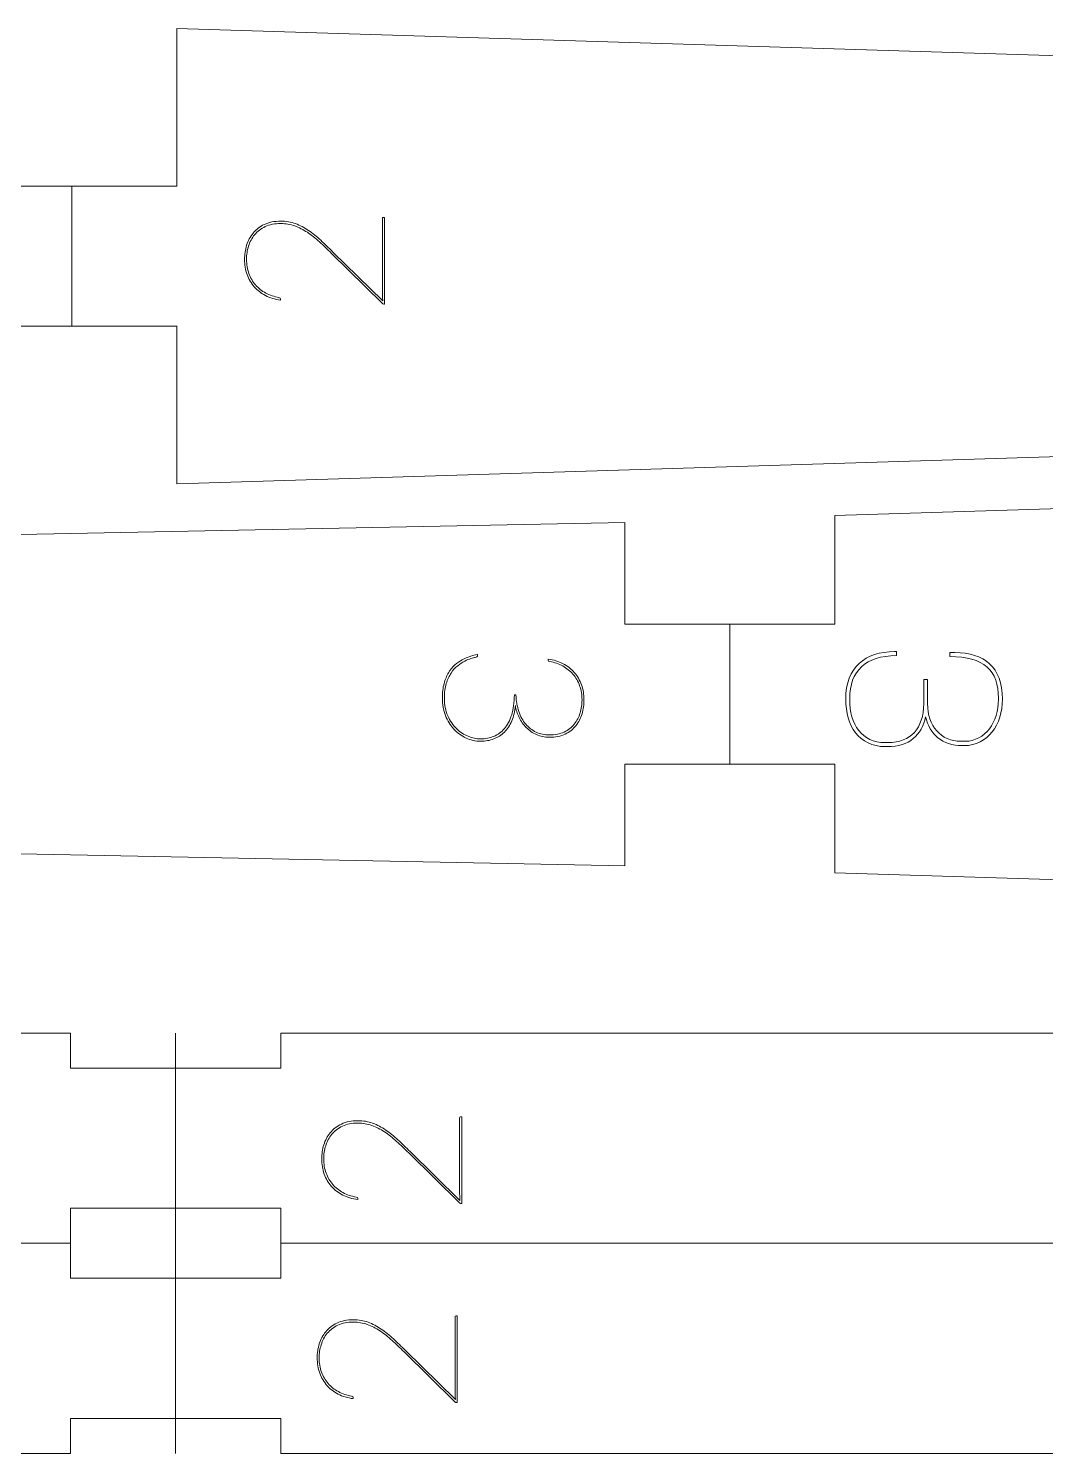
# Model space of a CAD drawing. Header units: millimetres. Extents: x -150 to 147, y -95 to 100.
# Drawn here: x -127.01 to -112.5, y -94.62 to -74.28 of the extents above; entities that cross this region are included whole.
import ezdxf

# ---------------------------------------------------------------- set-up
doc = ezdxf.new("R2010")
doc.units = ezdxf.units.MM
doc.header["$MEASUREMENT"] = 0
doc.layers.add('cut', color=7, linetype='Continuous')
doc.layers.add('cut light', color=7, linetype='Continuous')

msp = doc.modelspace()

# ---------------------------------------------------------------- linework, layer by layer
at = {"layer": 'cut', "lineweight": 0}
for points, knots in [([(-143.5225, -78.5306), (-143.5225, -78.5306), (-143.5225, -76.5306), (-143.5225, -76.5306), (-143.5225, -76.5306), (-143.5225, -76.5306), (-140.5225, -76.5306), (-140.5225, -76.5306), (-140.5225, -76.5306), (-140.5225, -76.5306), (-140.5225, -74.7807), (-140.5225, -74.7807), (-140.5225, -74.7807), (-140.5225, -74.7807), (-127.8926, -74.2806), (-127.8926, -74.2806), (-127.8926, -74.2806), (-127.8926, -74.2806), (-127.8926, -76.5306), (-127.8926, -76.5306), (-127.8926, -76.5306), (-127.8926, -76.5306), (-126.3926, -76.5306), (-126.3926, -76.5306), (-126.3926, -76.5306), (-126.3926, -76.5306), (-126.3926, -78.5306), (-126.3926, -78.5306), (-126.3926, -78.5306), (-126.3926, -78.5306), (-127.8926, -78.5306), (-127.8926, -78.5306), (-127.8926, -78.5306), (-127.8926, -78.5306), (-127.8926, -80.7806), (-127.8926, -80.7806), (-127.8926, -80.7806), (-127.8926, -80.7806), (-140.5225, -80.2807), (-140.5225, -80.2807), (-140.5225, -80.2807), (-140.5225, -80.2807), (-140.5225, -78.5306), (-140.5225, -78.5306), (-140.5225, -78.5306), (-140.5225, -78.5306), (-143.5225, -78.5306), (-143.5225, -78.5306)], [0, 0, 0, 0, 0.0769231, 0.0769231, 0.0769231, 0.0769231, 0.1538462, 0.1538462, 0.1538462, 0.1538462, 0.2307692, 0.2307692, 0.2307692, 0.2307692, 0.3076923, 0.3076923, 0.3076923, 0.3076923, 0.3846154, 0.3846154, 0.3846154, 0.3846154, 0.4615385, 0.4615385, 0.4615385, 0.4615385, 0.5384615, 0.5384615, 0.5384615, 0.5384615, 0.6153846, 0.6153846, 0.6153846, 0.6153846, 0.6923077, 0.6923077, 0.6923077, 0.6923077, 0.7692308, 0.7692308, 0.7692308, 0.7692308, 0.8461538, 0.8461538, 0.8461538, 0.8461538, 1, 1, 1, 1]), ([(-126.3926, -78.5306), (-126.3926, -78.5306), (-126.3926, -76.5306), (-126.3926, -76.5306), (-126.3926, -76.5306), (-126.3926, -76.5306), (-124.8926, -76.5306), (-124.8926, -76.5306), (-124.8926, -76.5306), (-124.8926, -76.5306), (-124.8926, -74.2806), (-124.8926, -74.2806), (-124.8926, -74.2806), (-124.8926, -74.2806), (-102.2926, -74.9806), (-102.2926, -74.9806), (-102.2926, -74.9806), (-102.2926, -74.9806), (-102.2926, -76.5306), (-102.2926, -76.5306), (-102.2926, -76.5306), (-102.2926, -76.5306), (-100.7926, -76.5306), (-100.7926, -76.5306), (-100.7926, -76.5306), (-100.7926, -76.5306), (-100.7926, -78.5306), (-100.7926, -78.5306), (-100.7926, -78.5306), (-100.7926, -78.5306), (-102.2926, -78.5306), (-102.2926, -78.5306), (-102.2926, -78.5306), (-102.2926, -78.5306), (-102.2926, -80.0806), (-102.2926, -80.0806), (-102.2926, -80.0806), (-102.2926, -80.0806), (-124.8926, -80.7806), (-124.8926, -80.7806), (-124.8926, -80.7806), (-124.8926, -80.7806), (-124.8926, -78.5306), (-124.8926, -78.5306), (-124.8926, -78.5306), (-124.8926, -78.5306), (-126.3926, -78.5306), (-126.3926, -78.5306)], [0, 0, 0, 0, 0.0769231, 0.0769231, 0.0769231, 0.0769231, 0.1538462, 0.1538462, 0.1538462, 0.1538462, 0.2307692, 0.2307692, 0.2307692, 0.2307692, 0.3076923, 0.3076923, 0.3076923, 0.3076923, 0.3846154, 0.3846154, 0.3846154, 0.3846154, 0.4615385, 0.4615385, 0.4615385, 0.4615385, 0.5384615, 0.5384615, 0.5384615, 0.5384615, 0.6153846, 0.6153846, 0.6153846, 0.6153846, 0.6923077, 0.6923077, 0.6923077, 0.6923077, 0.7692308, 0.7692308, 0.7692308, 0.7692308, 0.8461538, 0.8461538, 0.8461538, 0.8461538, 1, 1, 1, 1]), ([(-91.4024, -82.7806), (-91.4024, -82.7806), (-91.4024, -84.7806), (-91.4024, -84.7806), (-91.4024, -84.7806), (-91.4024, -84.7806), (-92.9024, -84.7806), (-92.9024, -84.7806), (-92.9024, -84.7806), (-92.9024, -84.7806), (-92.9024, -87.0306), (-92.9024, -87.0306), (-92.9024, -87.0306), (-92.9024, -87.0306), (-115.5024, -86.3306), (-115.5024, -86.3306), (-115.5024, -86.3306), (-115.5024, -86.3306), (-115.5024, -84.7806), (-115.5024, -84.7806), (-115.5024, -84.7806), (-115.5024, -84.7806), (-117.0024, -84.7806), (-117.0024, -84.7806), (-117.0024, -84.7806), (-117.0024, -84.7806), (-117.0024, -82.7806), (-117.0024, -82.7806), (-117.0024, -82.7806), (-117.0024, -82.7806), (-115.5024, -82.7806), (-115.5024, -82.7806), (-115.5024, -82.7806), (-115.5024, -82.7806), (-115.5024, -81.2306), (-115.5024, -81.2306), (-115.5024, -81.2306), (-115.5024, -81.2306), (-92.9024, -80.5306), (-92.9024, -80.5306), (-92.9024, -80.5306), (-92.9024, -80.5306), (-92.9024, -82.7806), (-92.9024, -82.7806), (-92.9024, -82.7806), (-92.9024, -82.7806), (-91.4024, -82.7806), (-91.4024, -82.7806)], [0, 0, 0, 0, 0.0769231, 0.0769231, 0.0769231, 0.0769231, 0.1538462, 0.1538462, 0.1538462, 0.1538462, 0.2307692, 0.2307692, 0.2307692, 0.2307692, 0.3076923, 0.3076923, 0.3076923, 0.3076923, 0.3846154, 0.3846154, 0.3846154, 0.3846154, 0.4615385, 0.4615385, 0.4615385, 0.4615385, 0.5384615, 0.5384615, 0.5384615, 0.5384615, 0.6153846, 0.6153846, 0.6153846, 0.6153846, 0.6923077, 0.6923077, 0.6923077, 0.6923077, 0.7692308, 0.7692308, 0.7692308, 0.7692308, 0.8461538, 0.8461538, 0.8461538, 0.8461538, 1, 1, 1, 1]), ([(-117.0024, -82.7806), (-117.0024, -82.7806), (-117.0024, -84.7806), (-117.0024, -84.7806), (-117.0024, -84.7806), (-117.0024, -84.7806), (-118.5024, -84.7806), (-118.5024, -84.7806), (-118.5024, -84.7806), (-118.5024, -84.7806), (-118.5024, -86.2306), (-118.5024, -86.2306), (-118.5024, -86.2306), (-118.5024, -86.2306), (-141.2724, -85.7805), (-141.2724, -85.7805), (-141.2724, -85.7805), (-141.2724, -85.7805), (-141.2725, -84.5305), (-141.2725, -84.5305), (-141.2725, -84.5305), (-141.2725, -84.5305), (-144.2725, -84.5305), (-144.2725, -84.5305), (-144.2725, -84.5305), (-144.2725, -84.5305), (-144.2725, -83.0305), (-144.2725, -83.0305), (-144.2725, -83.0305), (-144.2725, -83.0305), (-141.2725, -83.0305), (-141.2725, -83.0305), (-141.2725, -83.0305), (-141.2725, -83.0305), (-141.2724, -81.7805), (-141.2724, -81.7805), (-141.2724, -81.7805), (-141.2724, -81.7805), (-118.5024, -81.3306), (-118.5024, -81.3306), (-118.5024, -81.3306), (-118.5024, -81.3306), (-118.5024, -82.7806), (-118.5024, -82.7806), (-118.5024, -82.7806), (-118.5024, -82.7806), (-117.0024, -82.7806), (-117.0024, -82.7806)], [0, 0, 0, 0, 0.0769231, 0.0769231, 0.0769231, 0.0769231, 0.1538462, 0.1538462, 0.1538462, 0.1538462, 0.2307692, 0.2307692, 0.2307692, 0.2307692, 0.3076923, 0.3076923, 0.3076923, 0.3076923, 0.3846154, 0.3846154, 0.3846154, 0.3846154, 0.4615385, 0.4615385, 0.4615385, 0.4615385, 0.5384615, 0.5384615, 0.5384615, 0.5384615, 0.6153846, 0.6153846, 0.6153846, 0.6153846, 0.6923077, 0.6923077, 0.6923077, 0.6923077, 0.7692308, 0.7692308, 0.7692308, 0.7692308, 0.8461538, 0.8461538, 0.8461538, 0.8461538, 1, 1, 1, 1]), ([(-75.0408, -89.3679), (-75.0408, -89.3679), (-72.0408, -89.3679), (-72.0408, -89.3679), (-72.0408, -89.3679), (-72.0408, -89.3679), (-72.0408, -90.8679), (-72.0408, -90.8679), (-72.0408, -90.8679), (-72.0408, -90.8679), (-75.0408, -90.8679), (-75.0408, -90.8679), (-75.0408, -90.8679), (-75.0408, -90.8679), (-75.0408, -91.6179), (-75.0408, -91.6179), (-75.0408, -91.6179), (-75.0408, -91.6179), (-97.8109, -91.6179), (-97.8109, -91.6179), (-97.8109, -91.6179), (-97.8109, -91.6179), (-97.8109, -92.3679), (-97.8109, -92.3679), (-97.8109, -92.3679), (-97.8109, -92.3679), (-100.8109, -92.3679), (-100.8109, -92.3679), (-100.8109, -92.3679), (-100.8109, -92.3679), (-100.8109, -91.6179), (-100.8109, -91.6179), (-100.8109, -91.6179), (-100.8109, -91.6179), (-123.4109, -91.6179), (-123.4109, -91.6179), (-123.4109, -91.6179), (-123.4109, -91.6179), (-123.4109, -92.1179), (-123.4109, -92.1179), (-123.4109, -92.1179), (-123.4109, -92.1179), (-126.4109, -92.1179), (-126.4109, -92.1179), (-126.4109, -92.1179), (-126.4109, -92.1179), (-126.4109, -91.6179), (-126.4109, -91.6179), (-126.4109, -91.6179), (-126.4109, -91.6179), (-139.0408, -91.6179), (-139.0408, -91.6179), (-139.0408, -91.6179), (-139.0408, -91.6179), (-139.0408, -91.1179), (-139.0408, -91.1179), (-139.0408, -91.1179), (-139.0408, -91.1179), (-142.0408, -91.1179), (-142.0408, -91.1179), (-142.0408, -91.1179), (-142.0408, -91.1179), (-142.0408, -89.1179), (-142.0408, -89.1179), (-142.0408, -89.1179), (-142.0408, -89.1179), (-139.0408, -89.1179), (-139.0408, -89.1179), (-139.0408, -89.1179), (-139.0408, -89.1179), (-139.0408, -88.6179), (-139.0408, -88.6179), (-139.0408, -88.6179), (-139.0408, -88.6179), (-126.411, -88.6179), (-126.411, -88.6179), (-126.411, -88.6179), (-126.411, -88.6179), (-126.411, -89.1179), (-126.411, -89.1179), (-126.411, -89.1179), (-126.411, -89.1179), (-123.411, -89.1179), (-123.411, -89.1179), (-123.411, -89.1179), (-123.411, -89.1179), (-123.411, -88.6179), (-123.411, -88.6179), (-123.411, -88.6179), (-123.411, -88.6179), (-100.811, -88.6179), (-100.811, -88.6179), (-100.811, -88.6179), (-100.811, -88.6179), (-100.811, -89.1179), (-100.811, -89.1179), (-100.811, -89.1179), (-100.811, -89.1179), (-97.811, -89.1179), (-97.811, -89.1179), (-97.811, -89.1179), (-97.811, -89.1179), (-97.811, -88.6179), (-97.811, -88.6179), (-97.811, -88.6179), (-97.811, -88.6179), (-75.0408, -88.6179), (-75.0408, -88.6179), (-75.0408, -88.6179), (-75.0408, -88.6179), (-75.0408, -89.3679), (-75.0408, -89.3679)], [0, 0, 0, 0, 0.0344828, 0.0344828, 0.0344828, 0.0344828, 0.0689655, 0.0689655, 0.0689655, 0.0689655, 0.1034483, 0.1034483, 0.1034483, 0.1034483, 0.137931, 0.137931, 0.137931, 0.137931, 0.1724138, 0.1724138, 0.1724138, 0.1724138, 0.2068966, 0.2068966, 0.2068966, 0.2068966, 0.2413793, 0.2413793, 0.2413793, 0.2413793, 0.2758621, 0.2758621, 0.2758621, 0.2758621, 0.3103448, 0.3103448, 0.3103448, 0.3103448, 0.3448276, 0.3448276, 0.3448276, 0.3448276, 0.3793103, 0.3793103, 0.3793103, 0.3793103, 0.4137931, 0.4137931, 0.4137931, 0.4137931, 0.4482759, 0.4482759, 0.4482759, 0.4482759, 0.4827586, 0.4827586, 0.4827586, 0.4827586, 0.5172414, 0.5172414, 0.5172414, 0.5172414, 0.5517241, 0.5517241, 0.5517241, 0.5517241, 0.5862069, 0.5862069, 0.5862069, 0.5862069, 0.6206897, 0.6206897, 0.6206897, 0.6206897, 0.6551724, 0.6551724, 0.6551724, 0.6551724, 0.6896552, 0.6896552, 0.6896552, 0.6896552, 0.7241379, 0.7241379, 0.7241379, 0.7241379, 0.7586207, 0.7586207, 0.7586207, 0.7586207, 0.7931034, 0.7931034, 0.7931034, 0.7931034, 0.8275862, 0.8275862, 0.8275862, 0.8275862, 0.862069, 0.862069, 0.862069, 0.862069, 0.8965517, 0.8965517, 0.8965517, 0.8965517, 0.9310345, 0.9310345, 0.9310345, 0.9310345, 1, 1, 1, 1]), ([(-75.0408, -92.3679), (-75.0408, -92.3679), (-72.0408, -92.3679), (-72.0408, -92.3679), (-72.0408, -92.3679), (-72.0408, -92.3679), (-72.0408, -93.8679), (-72.0408, -93.8679), (-72.0408, -93.8679), (-72.0408, -93.8679), (-75.0408, -93.8679), (-75.0408, -93.8679), (-75.0408, -93.8679), (-75.0408, -93.8679), (-75.0408, -94.6179), (-75.0408, -94.6179), (-75.0408, -94.6179), (-75.0408, -94.6179), (-97.811, -94.6179), (-97.811, -94.6179), (-97.811, -94.6179), (-97.811, -94.6179), (-97.811, -94.1179), (-97.811, -94.1179), (-97.811, -94.1179), (-97.811, -94.1179), (-100.811, -94.1179), (-100.811, -94.1179), (-100.811, -94.1179), (-100.811, -94.1179), (-100.811, -94.6179), (-100.811, -94.6179), (-100.811, -94.6179), (-100.811, -94.6179), (-123.411, -94.6179), (-123.411, -94.6179), (-123.411, -94.6179), (-123.411, -94.6179), (-123.411, -94.1179), (-123.411, -94.1179), (-123.411, -94.1179), (-123.411, -94.1179), (-126.411, -94.1179), (-126.411, -94.1179), (-126.411, -94.1179), (-126.411, -94.1179), (-126.411, -94.6179), (-126.411, -94.6179), (-126.411, -94.6179), (-126.411, -94.6179), (-139.0408, -94.6179), (-139.0408, -94.6179), (-139.0408, -94.6179), (-139.0408, -94.6179), (-139.0408, -94.1179), (-139.0408, -94.1179), (-139.0408, -94.1179), (-139.0408, -94.1179), (-142.0408, -94.1179), (-142.0408, -94.1179), (-142.0408, -94.1179), (-142.0408, -94.1179), (-142.0408, -92.1179), (-142.0408, -92.1179), (-142.0408, -92.1179), (-142.0408, -92.1179), (-139.0408, -92.1179), (-139.0408, -92.1179), (-139.0408, -92.1179), (-139.0408, -92.1179), (-139.0408, -91.6179), (-139.0408, -91.6179), (-139.0408, -91.6179), (-139.0408, -91.6179), (-126.4109, -91.6179), (-126.4109, -91.6179), (-126.4109, -91.6179), (-126.4109, -91.6179), (-126.4109, -91.1179), (-126.4109, -91.1179), (-126.4109, -91.1179), (-126.4109, -91.1179), (-123.4109, -91.1179), (-123.4109, -91.1179), (-123.4109, -91.1179), (-123.4109, -91.1179), (-123.4109, -91.6179), (-123.4109, -91.6179), (-123.4109, -91.6179), (-123.4109, -91.6179), (-100.8109, -91.6179), (-100.8109, -91.6179), (-100.8109, -91.6179), (-100.8109, -91.6179), (-100.8109, -90.8679), (-100.8109, -90.8679), (-100.8109, -90.8679), (-100.8109, -90.8679), (-97.8109, -90.8679), (-97.8109, -90.8679), (-97.8109, -90.8679), (-97.8109, -90.8679), (-97.8109, -91.6179), (-97.8109, -91.6179), (-97.8109, -91.6179), (-97.8109, -91.6179), (-75.0408, -91.6179), (-75.0408, -91.6179), (-75.0408, -91.6179), (-75.0408, -91.6179), (-75.0408, -92.3679), (-75.0408, -92.3679)], [0, 0, 0, 0, 0.0344828, 0.0344828, 0.0344828, 0.0344828, 0.0689655, 0.0689655, 0.0689655, 0.0689655, 0.1034483, 0.1034483, 0.1034483, 0.1034483, 0.137931, 0.137931, 0.137931, 0.137931, 0.1724138, 0.1724138, 0.1724138, 0.1724138, 0.2068966, 0.2068966, 0.2068966, 0.2068966, 0.2413793, 0.2413793, 0.2413793, 0.2413793, 0.2758621, 0.2758621, 0.2758621, 0.2758621, 0.3103448, 0.3103448, 0.3103448, 0.3103448, 0.3448276, 0.3448276, 0.3448276, 0.3448276, 0.3793103, 0.3793103, 0.3793103, 0.3793103, 0.4137931, 0.4137931, 0.4137931, 0.4137931, 0.4482759, 0.4482759, 0.4482759, 0.4482759, 0.4827586, 0.4827586, 0.4827586, 0.4827586, 0.5172414, 0.5172414, 0.5172414, 0.5172414, 0.5517241, 0.5517241, 0.5517241, 0.5517241, 0.5862069, 0.5862069, 0.5862069, 0.5862069, 0.6206897, 0.6206897, 0.6206897, 0.6206897, 0.6551724, 0.6551724, 0.6551724, 0.6551724, 0.6896552, 0.6896552, 0.6896552, 0.6896552, 0.7241379, 0.7241379, 0.7241379, 0.7241379, 0.7586207, 0.7586207, 0.7586207, 0.7586207, 0.7931034, 0.7931034, 0.7931034, 0.7931034, 0.8275862, 0.8275862, 0.8275862, 0.8275862, 0.862069, 0.862069, 0.862069, 0.862069, 0.8965517, 0.8965517, 0.8965517, 0.8965517, 0.9310345, 0.9310345, 0.9310345, 0.9310345, 1, 1, 1, 1])]:
    msp.add_open_spline(points, degree=3, knots=knots, dxfattribs=at)
for points in [[(-124.9109, -88.6179), (-124.9109, -88.6179), (-124.9109, -91.6179), (-124.9109, -91.6179)], [(-124.9109, -91.6179), (-124.9109, -91.6179), (-124.9109, -94.6179), (-124.9109, -94.6179)]]:
    msp.add_open_spline(points, degree=3, dxfattribs=at)
at = {"layer": 'cut light', "color": 5, "lineweight": 0}
for points, knots in [([(-123.927, -77.5748), (-123.927, -77.5071), (-123.9171, -77.4403), (-123.8974, -77.3749), (-123.8974, -77.3749), (-123.8776, -77.3095), (-123.8471, -77.2517), (-123.8052, -77.2009), (-123.8052, -77.2009), (-123.7633, -77.1501), (-123.7097, -77.1087), (-123.6448, -77.0772), (-123.6448, -77.0772), (-123.5799, -77.0457), (-123.5018, -77.0301), (-123.4106, -77.0301), (-123.4106, -77.0301), (-123.3353, -77.0301), (-123.2652, -77.0419), (-123.2003, -77.0659), (-123.2003, -77.0659), (-123.1354, -77.0899), (-123.0733, -77.1223), (-123.014, -77.1628), (-123.014, -77.1628), (-122.9548, -77.2032), (-122.8969, -77.2498), (-122.84, -77.3029), (-122.84, -77.3029), (-122.7831, -77.3561), (-122.7248, -77.4121), (-122.6655, -77.4704), (-122.6655, -77.4704), (-122.6655, -77.4704), (-121.9543, -78.1675), (-121.9543, -78.1675), (-121.9543, -78.1675), (-121.9562, -78.1477), (-121.9576, -78.1247), (-121.9585, -78.0988), (-121.9585, -78.0988), (-121.9595, -78.0729), (-121.9599, -78.0442), (-121.9599, -78.0123), (-121.9599, -78.0123), (-121.9599, -78.0123), (-121.9599, -76.9906), (-121.9599, -76.9906), (-121.9599, -76.9906), (-121.9599, -76.9812), (-121.9552, -76.9765), (-121.9458, -76.9765), (-121.9458, -76.9765), (-121.9458, -76.9765), (-121.9289, -76.9765), (-121.9289, -76.9765), (-121.9289, -76.9765), (-121.9289, -76.9765), (-121.9289, -78.2126), (-121.9289, -78.2126), (-121.9289, -78.2126), (-121.9289, -78.2126), (-121.9402, -78.2126), (-121.9402, -78.2126), (-121.9402, -78.2126), (-121.9458, -78.2126), (-121.9505, -78.2112), (-121.9543, -78.2084), (-121.9543, -78.2084), (-121.9581, -78.2056), (-121.9609, -78.2032), (-121.9628, -78.2013), (-121.9628, -78.2013), (-121.9628, -78.2013), (-122.6852, -77.4902), (-122.6852, -77.4902), (-122.6852, -77.4902), (-122.7445, -77.4318), (-122.8024, -77.3768), (-122.8588, -77.3251), (-122.8588, -77.3251), (-122.9153, -77.2733), (-122.9726, -77.2282), (-123.031, -77.1896), (-123.031, -77.1896), (-123.0893, -77.151), (-123.1495, -77.1204), (-123.2116, -77.0979), (-123.2116, -77.0979), (-123.2737, -77.0753), (-123.34, -77.064), (-123.4106, -77.064), (-123.4106, -77.064), (-123.4962, -77.064), (-123.57, -77.0786), (-123.6316, -77.1077), (-123.6316, -77.1077), (-123.6932, -77.1369), (-123.7436, -77.1755), (-123.7831, -77.2235), (-123.7831, -77.2235), (-123.8226, -77.2714), (-123.8518, -77.326), (-123.8706, -77.3871), (-123.8706, -77.3871), (-123.8894, -77.4483), (-123.8988, -77.5108), (-123.8988, -77.5748), (-123.8988, -77.5748), (-123.8988, -77.6482), (-123.8875, -77.7155), (-123.8649, -77.7771), (-123.8649, -77.7771), (-123.8424, -77.8387), (-123.8108, -77.8933), (-123.7699, -77.9403), (-123.7699, -77.9403), (-123.729, -77.9873), (-123.6801, -78.0259), (-123.6236, -78.0565), (-123.6236, -78.0565), (-123.5672, -78.087), (-123.5046, -78.1082), (-123.436, -78.1195), (-123.436, -78.1195), (-123.4209, -78.1223), (-123.4134, -78.1299), (-123.4134, -78.1421), (-123.4134, -78.1421), (-123.4134, -78.1421), (-123.4134, -78.1562), (-123.4134, -78.1562), (-123.4134, -78.1562), (-123.4924, -78.1458), (-123.5639, -78.1242), (-123.6274, -78.0918), (-123.6274, -78.0918), (-123.6909, -78.0593), (-123.7445, -78.0179), (-123.7887, -77.9671), (-123.7887, -77.9671), (-123.8329, -77.9163), (-123.8673, -77.8575), (-123.8913, -77.7912), (-123.8913, -77.7912), (-123.9153, -77.7249), (-123.927, -77.6529), (-123.927, -77.5748)], [0, 0, 0, 0, 0.0263158, 0.0263158, 0.0263158, 0.0263158, 0.0526316, 0.0526316, 0.0526316, 0.0526316, 0.0789474, 0.0789474, 0.0789474, 0.0789474, 0.1052632, 0.1052632, 0.1052632, 0.1052632, 0.1315789, 0.1315789, 0.1315789, 0.1315789, 0.1578947, 0.1578947, 0.1578947, 0.1578947, 0.1842105, 0.1842105, 0.1842105, 0.1842105, 0.2105263, 0.2105263, 0.2105263, 0.2105263, 0.2368421, 0.2368421, 0.2368421, 0.2368421, 0.2631579, 0.2631579, 0.2631579, 0.2631579, 0.2894737, 0.2894737, 0.2894737, 0.2894737, 0.3157895, 0.3157895, 0.3157895, 0.3157895, 0.3421053, 0.3421053, 0.3421053, 0.3421053, 0.3684211, 0.3684211, 0.3684211, 0.3684211, 0.3947368, 0.3947368, 0.3947368, 0.3947368, 0.4210526, 0.4210526, 0.4210526, 0.4210526, 0.4473684, 0.4473684, 0.4473684, 0.4473684, 0.4736842, 0.4736842, 0.4736842, 0.4736842, 0.5, 0.5, 0.5, 0.5, 0.5263158, 0.5263158, 0.5263158, 0.5263158, 0.5526316, 0.5526316, 0.5526316, 0.5526316, 0.5789474, 0.5789474, 0.5789474, 0.5789474, 0.6052632, 0.6052632, 0.6052632, 0.6052632, 0.6315789, 0.6315789, 0.6315789, 0.6315789, 0.6578947, 0.6578947, 0.6578947, 0.6578947, 0.6842105, 0.6842105, 0.6842105, 0.6842105, 0.7105263, 0.7105263, 0.7105263, 0.7105263, 0.7368421, 0.7368421, 0.7368421, 0.7368421, 0.7631579, 0.7631579, 0.7631579, 0.7631579, 0.7894737, 0.7894737, 0.7894737, 0.7894737, 0.8157895, 0.8157895, 0.8157895, 0.8157895, 0.8421053, 0.8421053, 0.8421053, 0.8421053, 0.8684211, 0.8684211, 0.8684211, 0.8684211, 0.8947368, 0.8947368, 0.8947368, 0.8947368, 0.9210526, 0.9210526, 0.9210526, 0.9210526, 0.9473684, 0.9473684, 0.9473684, 0.9473684, 1, 1, 1, 1]), ([(-113.6466, -84.4526), (-113.6466, -84.4526), (-113.7031, -84.4526), (-113.7031, -84.4526), (-113.7031, -84.4526), (-113.9938, -84.4526), (-114.18, -84.2353), (-114.18, -83.9164), (-114.18, -83.9164), (-114.18, -83.9164), (-114.18, -83.5692), (-114.18, -83.5692), (-114.18, -83.5692), (-114.18, -83.5692), (-114.2365, -83.5692), (-114.2365, -83.5692), (-114.2365, -83.5692), (-114.2365, -83.5692), (-114.2365, -83.9164), (-114.2365, -83.9164), (-114.2365, -83.9164), (-114.2365, -84.2663), (-114.4199, -84.4723), (-114.7473, -84.4723), (-114.7473, -84.4723), (-114.7473, -84.4723), (-114.7896, -84.4723), (-114.7896, -84.4723), (-114.7896, -84.4723), (-115.117, -84.4723), (-115.292, -84.2099), (-115.292, -83.8599), (-115.292, -83.8599), (-115.292, -83.8599), (-115.292, -83.843), (-115.292, -83.843), (-115.292, -83.843), (-115.292, -83.4535), (-115.0662, -83.2306), (-114.6259, -83.2306), (-114.6259, -83.2306), (-114.6259, -83.2306), (-114.6259, -83.1741), (-114.6259, -83.1741), (-114.6259, -83.1741), (-114.6259, -83.1741), (-114.6542, -83.1741), (-114.6542, -83.1741), (-114.6542, -83.1741), (-115.0662, -83.1741), (-115.3484, -83.3971), (-115.3484, -83.8515), (-115.3484, -83.8515), (-115.3484, -84.2325), (-115.1622, -84.5288), (-114.7812, -84.5288), (-114.7812, -84.5288), (-114.7812, -84.5288), (-114.7529, -84.5288), (-114.7529, -84.5288), (-114.7529, -84.5288), (-114.4425, -84.5288), (-114.2647, -84.3679), (-114.2083, -84.1026), (-114.2083, -84.1026), (-114.1518, -84.3566), (-113.9684, -84.5147), (-113.689, -84.5147), (-113.689, -84.5147), (-113.689, -84.5147), (-113.6608, -84.5147), (-113.6608, -84.5147), (-113.6608, -84.5147), (-113.3164, -84.5147), (-113.1133, -84.2183), (-113.1133, -83.8515), (-113.1133, -83.8515), (-113.1133, -83.3914), (-113.3729, -83.1882), (-113.7934, -83.1882), (-113.7934, -83.1882), (-113.7934, -83.1882), (-113.864, -83.1882), (-113.864, -83.1882), (-113.864, -83.1882), (-113.864, -83.1882), (-113.864, -83.2447), (-113.864, -83.2447), (-113.864, -83.2447), (-113.3729, -83.2447), (-113.1697, -83.4422), (-113.1697, -83.8402), (-113.1697, -83.8402), (-113.1697, -83.8402), (-113.1697, -83.8571), (-113.1697, -83.8571), (-113.1697, -83.8571), (-113.1697, -84.176), (-113.356, -84.4526), (-113.6466, -84.4526)], [0, 0, 0, 0, 0.0384615, 0.0384615, 0.0384615, 0.0384615, 0.0769231, 0.0769231, 0.0769231, 0.0769231, 0.1153846, 0.1153846, 0.1153846, 0.1153846, 0.1538462, 0.1538462, 0.1538462, 0.1538462, 0.1923077, 0.1923077, 0.1923077, 0.1923077, 0.2307692, 0.2307692, 0.2307692, 0.2307692, 0.2692308, 0.2692308, 0.2692308, 0.2692308, 0.3076923, 0.3076923, 0.3076923, 0.3076923, 0.3461538, 0.3461538, 0.3461538, 0.3461538, 0.3846154, 0.3846154, 0.3846154, 0.3846154, 0.4230769, 0.4230769, 0.4230769, 0.4230769, 0.4615385, 0.4615385, 0.4615385, 0.4615385, 0.5, 0.5, 0.5, 0.5, 0.5384615, 0.5384615, 0.5384615, 0.5384615, 0.5769231, 0.5769231, 0.5769231, 0.5769231, 0.6153846, 0.6153846, 0.6153846, 0.6153846, 0.6538462, 0.6538462, 0.6538462, 0.6538462, 0.6923077, 0.6923077, 0.6923077, 0.6923077, 0.7307692, 0.7307692, 0.7307692, 0.7307692, 0.7692308, 0.7692308, 0.7692308, 0.7692308, 0.8076923, 0.8076923, 0.8076923, 0.8076923, 0.8461538, 0.8461538, 0.8461538, 0.8461538, 0.8846154, 0.8846154, 0.8846154, 0.8846154, 0.9230769, 0.9230769, 0.9230769, 0.9230769, 1, 1, 1, 1]), ([(-119.0834, -83.8627), (-119.0834, -83.9305), (-119.0928, -83.9963), (-119.1116, -84.0603), (-119.1116, -84.0603), (-119.1304, -84.1243), (-119.1596, -84.1812), (-119.1991, -84.231), (-119.1991, -84.231), (-119.2386, -84.2809), (-119.2894, -84.3209), (-119.352, -84.351), (-119.352, -84.351), (-119.4145, -84.3811), (-119.4898, -84.3961), (-119.5773, -84.3961), (-119.5773, -84.3961), (-119.6441, -84.3961), (-119.7052, -84.3834), (-119.7612, -84.358), (-119.7612, -84.358), (-119.8172, -84.3326), (-119.8661, -84.2992), (-119.9075, -84.2574), (-119.9075, -84.2574), (-119.9489, -84.2155), (-119.9827, -84.1671), (-120.0095, -84.1125), (-120.0095, -84.1125), (-120.0363, -84.058), (-120.0542, -84.002), (-120.0627, -83.9446), (-120.0627, -83.9446), (-120.0693, -84.0264), (-120.0862, -84.0993), (-120.1135, -84.1628), (-120.1135, -84.1628), (-120.1408, -84.2263), (-120.176, -84.2795), (-120.2193, -84.3223), (-120.2193, -84.3223), (-120.2626, -84.3651), (-120.3129, -84.3976), (-120.3708, -84.4197), (-120.3708, -84.4197), (-120.4286, -84.4418), (-120.4917, -84.4526), (-120.5594, -84.4526), (-120.5594, -84.4526), (-120.6318, -84.4526), (-120.701, -84.4375), (-120.7668, -84.407), (-120.7668, -84.407), (-120.8327, -84.3764), (-120.8905, -84.3336), (-120.9404, -84.279), (-120.9404, -84.279), (-120.9902, -84.2245), (-121.0298, -84.1596), (-121.0594, -84.0843), (-121.0594, -84.0843), (-121.089, -84.009), (-121.1041, -83.9267), (-121.1041, -83.8373), (-121.1041, -83.8373), (-121.1041, -83.7583), (-121.0961, -83.6892), (-121.0801, -83.6294), (-121.0801, -83.6294), (-121.0641, -83.5697), (-121.0429, -83.518), (-121.0171, -83.4742), (-121.0171, -83.4742), (-120.9912, -83.4305), (-120.9611, -83.3938), (-120.9267, -83.3642), (-120.9267, -83.3642), (-120.8924, -83.3345), (-120.8571, -83.3096), (-120.8204, -83.2898), (-120.8204, -83.2898), (-120.7838, -83.2701), (-120.7471, -83.2546), (-120.7104, -83.2428), (-120.7104, -83.2428), (-120.6737, -83.231), (-120.6394, -83.2212), (-120.6074, -83.2136), (-120.6074, -83.2136), (-120.6074, -83.2136), (-120.6045, -83.2193), (-120.6045, -83.2193), (-120.6045, -83.2193), (-120.6027, -83.2231), (-120.6017, -83.2268), (-120.6017, -83.2306), (-120.6017, -83.2306), (-120.6017, -83.2381), (-120.6045, -83.2437), (-120.6107, -83.247), (-120.6107, -83.247), (-120.6168, -83.2503), (-120.6257, -83.2532), (-120.637, -83.256), (-120.637, -83.256), (-120.6502, -83.2588), (-120.6699, -83.2644), (-120.6967, -83.2724), (-120.6967, -83.2724), (-120.7236, -83.2804), (-120.7532, -83.2927), (-120.7856, -83.3096), (-120.7856, -83.3096), (-120.8181, -83.3265), (-120.8515, -83.3486), (-120.8858, -83.3754), (-120.8858, -83.3754), (-120.9202, -83.4023), (-120.9517, -83.4366), (-120.9799, -83.4789), (-120.9799, -83.4789), (-121.0081, -83.5213), (-121.0312, -83.5716), (-121.049, -83.6299), (-121.049, -83.6299), (-121.0669, -83.6882), (-121.0759, -83.7574), (-121.0759, -83.8373), (-121.0759, -83.8373), (-121.0759, -83.9342), (-121.0594, -84.0189), (-121.0269, -84.0913), (-121.0269, -84.0913), (-120.9945, -84.1638), (-120.9531, -84.2245), (-120.9028, -84.2729), (-120.9028, -84.2729), (-120.8524, -84.3214), (-120.7969, -84.3576), (-120.7363, -84.382), (-120.7363, -84.382), (-120.6756, -84.4065), (-120.6168, -84.4187), (-120.5594, -84.4187), (-120.5594, -84.4187), (-120.4917, -84.4187), (-120.4286, -84.407), (-120.3703, -84.3834), (-120.3703, -84.3834), (-120.312, -84.3599), (-120.2612, -84.3228), (-120.2179, -84.272), (-120.2179, -84.272), (-120.1746, -84.2212), (-120.1403, -84.1563), (-120.1154, -84.0772), (-120.1154, -84.0772), (-120.0904, -83.9982), (-120.0777, -83.9032), (-120.0768, -83.7922), (-120.0768, -83.7922), (-120.0768, -83.7922), (-120.0542, -83.7922), (-120.0542, -83.7922), (-120.0542, -83.7922), (-120.0514, -83.8787), (-120.0378, -83.9573), (-120.0138, -84.0278), (-120.0138, -84.0278), (-119.9898, -84.0984), (-119.9569, -84.1586), (-119.915, -84.208), (-119.915, -84.208), (-119.8731, -84.2574), (-119.8237, -84.2955), (-119.7668, -84.3223), (-119.7668, -84.3223), (-119.7099, -84.3491), (-119.6469, -84.3623), (-119.5773, -84.3623), (-119.5773, -84.3623), (-119.4954, -84.3623), (-119.4249, -84.3486), (-119.3661, -84.3209), (-119.3661, -84.3209), (-119.3073, -84.2931), (-119.2593, -84.256), (-119.2217, -84.2094), (-119.2217, -84.2094), (-119.184, -84.1628), (-119.1563, -84.1092), (-119.1384, -84.049), (-119.1384, -84.049), (-119.1205, -83.9888), (-119.1116, -83.9267), (-119.1116, -83.8627), (-119.1116, -83.8627), (-119.1116, -83.7894), (-119.1229, -83.7216), (-119.1455, -83.6596), (-119.1455, -83.6596), (-119.168, -83.5975), (-119.1996, -83.5429), (-119.2405, -83.4959), (-119.2405, -83.4959), (-119.2814, -83.4488), (-119.3303, -83.4098), (-119.3868, -83.3787), (-119.3868, -83.3787), (-119.4432, -83.3477), (-119.5058, -83.3265), (-119.5744, -83.3152), (-119.5744, -83.3152), (-119.5895, -83.3124), (-119.597, -83.3058), (-119.597, -83.2955), (-119.597, -83.2955), (-119.597, -83.2955), (-119.597, -83.2814), (-119.597, -83.2814), (-119.597, -83.2814), (-119.518, -83.2917), (-119.4465, -83.3134), (-119.383, -83.3458), (-119.383, -83.3458), (-119.3195, -83.3783), (-119.2659, -83.4197), (-119.2217, -83.4705), (-119.2217, -83.4705), (-119.1775, -83.5213), (-119.1431, -83.5801), (-119.1191, -83.6464), (-119.1191, -83.6464), (-119.0951, -83.7127), (-119.0834, -83.7847), (-119.0834, -83.8627)], [0, 0, 0, 0, 0.0166667, 0.0166667, 0.0166667, 0.0166667, 0.0333333, 0.0333333, 0.0333333, 0.0333333, 0.05, 0.05, 0.05, 0.05, 0.0666667, 0.0666667, 0.0666667, 0.0666667, 0.0833333, 0.0833333, 0.0833333, 0.0833333, 0.1, 0.1, 0.1, 0.1, 0.1166667, 0.1166667, 0.1166667, 0.1166667, 0.1333333, 0.1333333, 0.1333333, 0.1333333, 0.15, 0.15, 0.15, 0.15, 0.1666667, 0.1666667, 0.1666667, 0.1666667, 0.1833333, 0.1833333, 0.1833333, 0.1833333, 0.2, 0.2, 0.2, 0.2, 0.2166667, 0.2166667, 0.2166667, 0.2166667, 0.2333333, 0.2333333, 0.2333333, 0.2333333, 0.25, 0.25, 0.25, 0.25, 0.2666667, 0.2666667, 0.2666667, 0.2666667, 0.2833333, 0.2833333, 0.2833333, 0.2833333, 0.3, 0.3, 0.3, 0.3, 0.3166667, 0.3166667, 0.3166667, 0.3166667, 0.3333333, 0.3333333, 0.3333333, 0.3333333, 0.35, 0.35, 0.35, 0.35, 0.3666667, 0.3666667, 0.3666667, 0.3666667, 0.3833333, 0.3833333, 0.3833333, 0.3833333, 0.4, 0.4, 0.4, 0.4, 0.4166667, 0.4166667, 0.4166667, 0.4166667, 0.4333333, 0.4333333, 0.4333333, 0.4333333, 0.45, 0.45, 0.45, 0.45, 0.4666667, 0.4666667, 0.4666667, 0.4666667, 0.4833333, 0.4833333, 0.4833333, 0.4833333, 0.5, 0.5, 0.5, 0.5, 0.5166667, 0.5166667, 0.5166667, 0.5166667, 0.5333333, 0.5333333, 0.5333333, 0.5333333, 0.55, 0.55, 0.55, 0.55, 0.5666667, 0.5666667, 0.5666667, 0.5666667, 0.5833333, 0.5833333, 0.5833333, 0.5833333, 0.6, 0.6, 0.6, 0.6, 0.6166667, 0.6166667, 0.6166667, 0.6166667, 0.6333333, 0.6333333, 0.6333333, 0.6333333, 0.65, 0.65, 0.65, 0.65, 0.6666667, 0.6666667, 0.6666667, 0.6666667, 0.6833333, 0.6833333, 0.6833333, 0.6833333, 0.7, 0.7, 0.7, 0.7, 0.7166667, 0.7166667, 0.7166667, 0.7166667, 0.7333333, 0.7333333, 0.7333333, 0.7333333, 0.75, 0.75, 0.75, 0.75, 0.7666667, 0.7666667, 0.7666667, 0.7666667, 0.7833333, 0.7833333, 0.7833333, 0.7833333, 0.8, 0.8, 0.8, 0.8, 0.8166667, 0.8166667, 0.8166667, 0.8166667, 0.8333333, 0.8333333, 0.8333333, 0.8333333, 0.85, 0.85, 0.85, 0.85, 0.8666667, 0.8666667, 0.8666667, 0.8666667, 0.8833333, 0.8833333, 0.8833333, 0.8833333, 0.9, 0.9, 0.9, 0.9, 0.9166667, 0.9166667, 0.9166667, 0.9166667, 0.9333333, 0.9333333, 0.9333333, 0.9333333, 0.95, 0.95, 0.95, 0.95, 0.9666667, 0.9666667, 0.9666667, 0.9666667, 1, 1, 1, 1]), ([(-122.8257, -90.413), (-122.8257, -90.3453), (-122.8158, -90.2785), (-122.7961, -90.2131), (-122.7961, -90.2131), (-122.7763, -90.1477), (-122.7458, -90.0899), (-122.7039, -90.0391), (-122.7039, -90.0391), (-122.662, -89.9883), (-122.6084, -89.9469), (-122.5435, -89.9154), (-122.5435, -89.9154), (-122.4786, -89.8839), (-122.4005, -89.8683), (-122.3093, -89.8683), (-122.3093, -89.8683), (-122.234, -89.8683), (-122.1639, -89.8801), (-122.099, -89.9041), (-122.099, -89.9041), (-122.0341, -89.9281), (-121.972, -89.9605), (-121.9127, -90.001), (-121.9127, -90.001), (-121.8535, -90.0414), (-121.7956, -90.088), (-121.7387, -90.1411), (-121.7387, -90.1411), (-121.6818, -90.1943), (-121.6235, -90.2503), (-121.5642, -90.3086), (-121.5642, -90.3086), (-121.5642, -90.3086), (-120.853, -91.0057), (-120.853, -91.0057), (-120.853, -91.0057), (-120.8549, -90.9859), (-120.8563, -90.9629), (-120.8572, -90.937), (-120.8572, -90.937), (-120.8582, -90.9111), (-120.8586, -90.8824), (-120.8586, -90.8505), (-120.8586, -90.8505), (-120.8586, -90.8505), (-120.8586, -89.8288), (-120.8586, -89.8288), (-120.8586, -89.8288), (-120.8586, -89.8194), (-120.8539, -89.8147), (-120.8445, -89.8147), (-120.8445, -89.8147), (-120.8445, -89.8147), (-120.8276, -89.8147), (-120.8276, -89.8147), (-120.8276, -89.8147), (-120.8276, -89.8147), (-120.8276, -91.0508), (-120.8276, -91.0508), (-120.8276, -91.0508), (-120.8276, -91.0508), (-120.8389, -91.0508), (-120.8389, -91.0508), (-120.8389, -91.0508), (-120.8445, -91.0508), (-120.8492, -91.0494), (-120.853, -91.0466), (-120.853, -91.0466), (-120.8568, -91.0438), (-120.8596, -91.0414), (-120.8615, -91.0395), (-120.8615, -91.0395), (-120.8615, -91.0395), (-121.5839, -90.3284), (-121.5839, -90.3284), (-121.5839, -90.3284), (-121.6432, -90.27), (-121.7011, -90.215), (-121.7575, -90.1633), (-121.7575, -90.1633), (-121.814, -90.1115), (-121.8713, -90.0664), (-121.9297, -90.0278), (-121.9297, -90.0278), (-121.988, -89.9892), (-122.0482, -89.9586), (-122.1103, -89.9361), (-122.1103, -89.9361), (-122.1724, -89.9135), (-122.2387, -89.9022), (-122.3093, -89.9022), (-122.3093, -89.9022), (-122.3949, -89.9022), (-122.4687, -89.9168), (-122.5303, -89.9459), (-122.5303, -89.9459), (-122.5919, -89.9751), (-122.6423, -90.0137), (-122.6818, -90.0617), (-122.6818, -90.0617), (-122.7213, -90.1096), (-122.7505, -90.1642), (-122.7693, -90.2253), (-122.7693, -90.2253), (-122.7881, -90.2865), (-122.7975, -90.349), (-122.7975, -90.413), (-122.7975, -90.413), (-122.7975, -90.4864), (-122.7862, -90.5537), (-122.7636, -90.6153), (-122.7636, -90.6153), (-122.7411, -90.6769), (-122.7095, -90.7315), (-122.6686, -90.7785), (-122.6686, -90.7785), (-122.6277, -90.8255), (-122.5788, -90.8641), (-122.5223, -90.8947), (-122.5223, -90.8947), (-122.4659, -90.9252), (-122.4033, -90.9464), (-122.3347, -90.9577), (-122.3347, -90.9577), (-122.3196, -90.9605), (-122.3121, -90.9681), (-122.3121, -90.9803), (-122.3121, -90.9803), (-122.3121, -90.9803), (-122.3121, -90.9944), (-122.3121, -90.9944), (-122.3121, -90.9944), (-122.3911, -90.984), (-122.4626, -90.9624), (-122.5261, -90.93), (-122.5261, -90.93), (-122.5896, -90.8975), (-122.6432, -90.8561), (-122.6874, -90.8053), (-122.6874, -90.8053), (-122.7316, -90.7545), (-122.766, -90.6957), (-122.79, -90.6294), (-122.79, -90.6294), (-122.814, -90.5631), (-122.8257, -90.4911), (-122.8257, -90.413)], [0, 0, 0, 0, 0.0263158, 0.0263158, 0.0263158, 0.0263158, 0.0526316, 0.0526316, 0.0526316, 0.0526316, 0.0789474, 0.0789474, 0.0789474, 0.0789474, 0.1052632, 0.1052632, 0.1052632, 0.1052632, 0.1315789, 0.1315789, 0.1315789, 0.1315789, 0.1578947, 0.1578947, 0.1578947, 0.1578947, 0.1842105, 0.1842105, 0.1842105, 0.1842105, 0.2105263, 0.2105263, 0.2105263, 0.2105263, 0.2368421, 0.2368421, 0.2368421, 0.2368421, 0.2631579, 0.2631579, 0.2631579, 0.2631579, 0.2894737, 0.2894737, 0.2894737, 0.2894737, 0.3157895, 0.3157895, 0.3157895, 0.3157895, 0.3421053, 0.3421053, 0.3421053, 0.3421053, 0.3684211, 0.3684211, 0.3684211, 0.3684211, 0.3947368, 0.3947368, 0.3947368, 0.3947368, 0.4210526, 0.4210526, 0.4210526, 0.4210526, 0.4473684, 0.4473684, 0.4473684, 0.4473684, 0.4736842, 0.4736842, 0.4736842, 0.4736842, 0.5, 0.5, 0.5, 0.5, 0.5263158, 0.5263158, 0.5263158, 0.5263158, 0.5526316, 0.5526316, 0.5526316, 0.5526316, 0.5789474, 0.5789474, 0.5789474, 0.5789474, 0.6052632, 0.6052632, 0.6052632, 0.6052632, 0.6315789, 0.6315789, 0.6315789, 0.6315789, 0.6578947, 0.6578947, 0.6578947, 0.6578947, 0.6842105, 0.6842105, 0.6842105, 0.6842105, 0.7105263, 0.7105263, 0.7105263, 0.7105263, 0.7368421, 0.7368421, 0.7368421, 0.7368421, 0.7631579, 0.7631579, 0.7631579, 0.7631579, 0.7894737, 0.7894737, 0.7894737, 0.7894737, 0.8157895, 0.8157895, 0.8157895, 0.8157895, 0.8421053, 0.8421053, 0.8421053, 0.8421053, 0.8684211, 0.8684211, 0.8684211, 0.8684211, 0.8947368, 0.8947368, 0.8947368, 0.8947368, 0.9210526, 0.9210526, 0.9210526, 0.9210526, 0.9473684, 0.9473684, 0.9473684, 0.9473684, 1, 1, 1, 1]), ([(-122.8906, -93.2537), (-122.8906, -93.186), (-122.8807, -93.1192), (-122.861, -93.0538), (-122.861, -93.0538), (-122.8412, -92.9884), (-122.8107, -92.9306), (-122.7688, -92.8798), (-122.7688, -92.8798), (-122.7269, -92.829), (-122.6733, -92.7876), (-122.6084, -92.7561), (-122.6084, -92.7561), (-122.5435, -92.7246), (-122.4654, -92.709), (-122.3742, -92.709), (-122.3742, -92.709), (-122.2989, -92.709), (-122.2288, -92.7208), (-122.1639, -92.7448), (-122.1639, -92.7448), (-122.099, -92.7688), (-122.0369, -92.8012), (-121.9776, -92.8417), (-121.9776, -92.8417), (-121.9184, -92.8821), (-121.8605, -92.9287), (-121.8036, -92.9818), (-121.8036, -92.9818), (-121.7467, -93.035), (-121.6884, -93.091), (-121.6291, -93.1493), (-121.6291, -93.1493), (-121.6291, -93.1493), (-120.9179, -93.8464), (-120.9179, -93.8464), (-120.9179, -93.8464), (-120.9198, -93.8266), (-120.9212, -93.8036), (-120.9221, -93.7777), (-120.9221, -93.7777), (-120.9231, -93.7518), (-120.9235, -93.7231), (-120.9235, -93.6912), (-120.9235, -93.6912), (-120.9235, -93.6912), (-120.9235, -92.6695), (-120.9235, -92.6695), (-120.9235, -92.6695), (-120.9235, -92.6601), (-120.9188, -92.6554), (-120.9094, -92.6554), (-120.9094, -92.6554), (-120.9094, -92.6554), (-120.8925, -92.6554), (-120.8925, -92.6554), (-120.8925, -92.6554), (-120.8925, -92.6554), (-120.8925, -93.8915), (-120.8925, -93.8915), (-120.8925, -93.8915), (-120.8925, -93.8915), (-120.9038, -93.8915), (-120.9038, -93.8915), (-120.9038, -93.8915), (-120.9094, -93.8915), (-120.9141, -93.8901), (-120.9179, -93.8873), (-120.9179, -93.8873), (-120.9217, -93.8845), (-120.9245, -93.8821), (-120.9264, -93.8802), (-120.9264, -93.8802), (-120.9264, -93.8802), (-121.6488, -93.1691), (-121.6488, -93.1691), (-121.6488, -93.1691), (-121.7081, -93.1107), (-121.766, -93.0557), (-121.8224, -93.004), (-121.8224, -93.004), (-121.8789, -92.9522), (-121.9362, -92.9071), (-121.9946, -92.8685), (-121.9946, -92.8685), (-122.0529, -92.8299), (-122.1131, -92.7993), (-122.1752, -92.7768), (-122.1752, -92.7768), (-122.2373, -92.7542), (-122.3036, -92.7429), (-122.3742, -92.7429), (-122.3742, -92.7429), (-122.4598, -92.7429), (-122.5336, -92.7575), (-122.5952, -92.7866), (-122.5952, -92.7866), (-122.6568, -92.8158), (-122.7072, -92.8544), (-122.7467, -92.9024), (-122.7467, -92.9024), (-122.7862, -92.9503), (-122.8154, -93.0049), (-122.8342, -93.066), (-122.8342, -93.066), (-122.853, -93.1272), (-122.8624, -93.1897), (-122.8624, -93.2537), (-122.8624, -93.2537), (-122.8624, -93.3271), (-122.8511, -93.3944), (-122.8285, -93.456), (-122.8285, -93.456), (-122.806, -93.5176), (-122.7744, -93.5722), (-122.7335, -93.6192), (-122.7335, -93.6192), (-122.6926, -93.6662), (-122.6437, -93.7048), (-122.5872, -93.7354), (-122.5872, -93.7354), (-122.5308, -93.7659), (-122.4682, -93.7871), (-122.3996, -93.7984), (-122.3996, -93.7984), (-122.3845, -93.8012), (-122.377, -93.8088), (-122.377, -93.821), (-122.377, -93.821), (-122.377, -93.821), (-122.377, -93.8351), (-122.377, -93.8351), (-122.377, -93.8351), (-122.456, -93.8247), (-122.5275, -93.8031), (-122.591, -93.7707), (-122.591, -93.7707), (-122.6545, -93.7382), (-122.7081, -93.6968), (-122.7523, -93.646), (-122.7523, -93.646), (-122.7965, -93.5952), (-122.8309, -93.5364), (-122.8549, -93.4701), (-122.8549, -93.4701), (-122.8789, -93.4038), (-122.8906, -93.3318), (-122.8906, -93.2537)], [0, 0, 0, 0, 0.0263158, 0.0263158, 0.0263158, 0.0263158, 0.0526316, 0.0526316, 0.0526316, 0.0526316, 0.0789474, 0.0789474, 0.0789474, 0.0789474, 0.1052632, 0.1052632, 0.1052632, 0.1052632, 0.1315789, 0.1315789, 0.1315789, 0.1315789, 0.1578947, 0.1578947, 0.1578947, 0.1578947, 0.1842105, 0.1842105, 0.1842105, 0.1842105, 0.2105263, 0.2105263, 0.2105263, 0.2105263, 0.2368421, 0.2368421, 0.2368421, 0.2368421, 0.2631579, 0.2631579, 0.2631579, 0.2631579, 0.2894737, 0.2894737, 0.2894737, 0.2894737, 0.3157895, 0.3157895, 0.3157895, 0.3157895, 0.3421053, 0.3421053, 0.3421053, 0.3421053, 0.3684211, 0.3684211, 0.3684211, 0.3684211, 0.3947368, 0.3947368, 0.3947368, 0.3947368, 0.4210526, 0.4210526, 0.4210526, 0.4210526, 0.4473684, 0.4473684, 0.4473684, 0.4473684, 0.4736842, 0.4736842, 0.4736842, 0.4736842, 0.5, 0.5, 0.5, 0.5, 0.5263158, 0.5263158, 0.5263158, 0.5263158, 0.5526316, 0.5526316, 0.5526316, 0.5526316, 0.5789474, 0.5789474, 0.5789474, 0.5789474, 0.6052632, 0.6052632, 0.6052632, 0.6052632, 0.6315789, 0.6315789, 0.6315789, 0.6315789, 0.6578947, 0.6578947, 0.6578947, 0.6578947, 0.6842105, 0.6842105, 0.6842105, 0.6842105, 0.7105263, 0.7105263, 0.7105263, 0.7105263, 0.7368421, 0.7368421, 0.7368421, 0.7368421, 0.7631579, 0.7631579, 0.7631579, 0.7631579, 0.7894737, 0.7894737, 0.7894737, 0.7894737, 0.8157895, 0.8157895, 0.8157895, 0.8157895, 0.8421053, 0.8421053, 0.8421053, 0.8421053, 0.8684211, 0.8684211, 0.8684211, 0.8684211, 0.8947368, 0.8947368, 0.8947368, 0.8947368, 0.9210526, 0.9210526, 0.9210526, 0.9210526, 0.9473684, 0.9473684, 0.9473684, 0.9473684, 1, 1, 1, 1])]:
    msp.add_open_spline(points, degree=3, knots=knots, dxfattribs=at)

doc.saveas('drawing.dxf')
